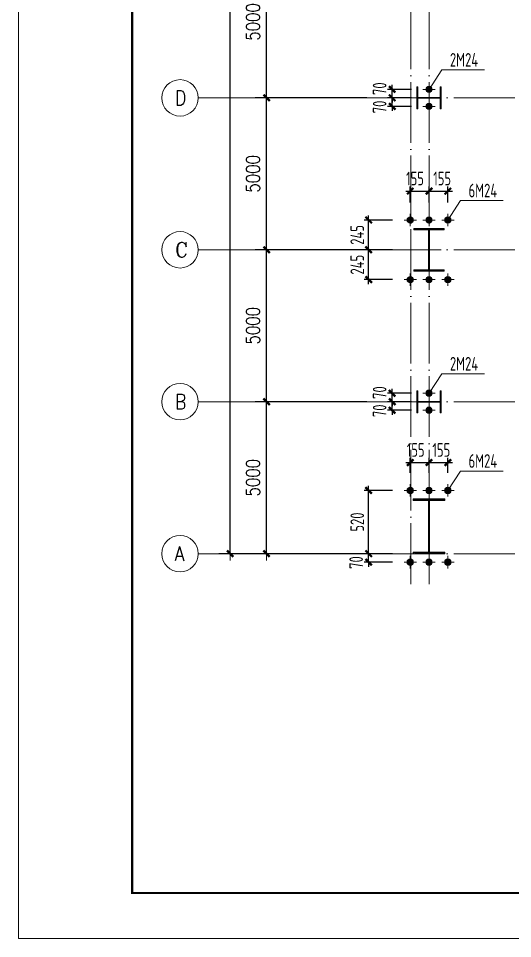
# Model space of a CAD drawing. Header units: millimetres. Extents: x 19781 to 898973, y -947928 to -267362.
# Drawn here: x 292043 to 308317, y -384690 to -354408 of the extents above; entities that cross this region are included whole.
import ezdxf
from ezdxf.enums import TextEntityAlignment as Align

# ---------------------------------------------------------------- set-up
doc = ezdxf.new("R2010")
doc.units = ezdxf.units.MM
doc.header["$LTSCALE"] = 100
doc.linetypes.add('CENTERX2', pattern=[101.599999, 63.5, -12.7, 12.7, -12.7])
doc.linetypes.add('DOTE', pattern=[2.42, 2, -0.2, 0.02, -0.2])
doc.layers.get('0').update_dxf_attribs({"lineweight": 18})
for name, color, linetype, lineweight in [('10', 7, 'Continuous', 18), ('11000', 4, 'Continuous', 18), ('AXIS', 3, 'Continuous', 18), ('AXIS_TEXT', 7, 'Continuous', 18), ('BORDER', 7, 'Continuous', 18), ('DIM', 3, 'Continuous', 18), ('DOTE', 1, 'DOTE', 18), ('数字', 3, 'Continuous', 20), ('轴线', 1, 'CENTERX2', 13), ('钢柱', 4, 'Continuous', 20)]:
    doc.layers.add(name, color=color, linetype=linetype, lineweight=lineweight)
doc.styles.add('_TCH_AXIS', font='complex.shx', dxfattribs={"bigfont": 'gbcbig.shx'})
doc.styles.add('COMPLEX', font='complex.shx', dxfattribs={"bigfont": 'gbcbig.shx'})
doc.styles.add('dim_font', font='simplex.shx', dxfattribs={"width": 0.8, "bigfont": 'gbcbig.shx'})
doc.styles.add('TSSD_REIN', font='tssdeng.shx', dxfattribs={"width": 0.7, "bigfont": 'hztxt.shx'})
doc.dimstyles.new('DIMN150', dxfattribs={"dimscale": 1.5, "dimtxt": 300, "dimasz": 1, "dimexe": 250, "dimexo": 300, "dimgap": 150, "dimtad": 1, "dimdec": 0, "dimzin": 0, "dimdsep": 46, "dimtxsty": 'dim_font', "dimblk": '_CAXARROW', "dimcen": 0.09, "dimdle": 2, "dimclrt": 7, "dimadec": 0, "dimazin": 0, "dimtfac": 1, "dimtdec": 0, "dimtix": 1, "dimtmove": 2, "dimatfit": 3, "dimfxl": 1, "dimtolj": 1, "dimtzin": 0, "dimarcsym": 0})
doc.dimstyles.new('TSSD_100_100', dxfattribs={"dimtxt": 300, "dimasz": 100, "dimexe": 100, "dimexo": 250, "dimgap": 100, "dimtad": 1, "dimdec": 0, "dimzin": 0, "dimdsep": 46, "dimtxsty": 'TSSD_REIN', "dimblk": 'ARCHTICK', "dimcen": 0, "dimdle": 100, "dimclrt": 7, "dimadec": 0, "dimazin": 0, "dimtfac": 1, "dimtdec": 0, "dimtix": 1, "dimtmove": 2, "dimatfit": 3, "dimfxl": 1, "dimtolj": 1, "dimtzin": 0, "dimarcsym": 0})
pattern_1 = [(45, (0, 0), (-28.2842712, 28.2842712), []), (45, (0, 10), (-28.2842712, 28.2842712), [])]

# ---------------------------------------------------------------- blocks, each defined once
blk = doc.blocks.new('_AXISO')
blk.add_circle((0, 0), 0.5)
at = {"layer": 'AXIS_TEXT', "style": 'COMPLEX', "width": 1.04167}
blk.add_attdef('A', (-0.25, -0.28), '', height=0.56, dxfattribs=at)
blk = doc.blocks.new('_DIMX')
blk.add_line((-150, 0), (150, 0))
blk.add_lwpolyline([(-70, -70, 50, 50, 0), (70, 70, 50, 50, 0)], format="xyseb")
blk = doc.blocks.new('*X218')
at = {"layer": 'AXIS', "color": 0, "lineweight": -2, "transparency": 16777216}
for p, q in [((303216, -332023), (298641, -332023)), ((299016, -372021), (299016, -332024)), ((303216, -372023), (298641, -372023))]:
    blk.add_line(p, q, dxfattribs=at)
at = {"layer": 'AXIS', "color": 0, "lineweight": -2, "transparency": 16777216, "xscale": 1.5, "yscale": 1.5, "zscale": 1.5}
for p, rotation in [((299016, -332023), 90), ((299016, -372023), 270)]:
    blk.add_blockref('_DIMX', p, dxfattribs=dict(at, rotation=rotation))
at = {"layer": 'AXIS', "color": 7, "transparency": 16777216, "insert": (298566, -352023), "char_height": 450, "width": 4834.29, "attachment_point": 5, "rotation": 90, "style": 'dim_font'}
blk.add_mtext('40000', dxfattribs=at)
blk = doc.blocks.new('_CAXARROW')
blk.add_hatch(color=0).paths.add_polyline_path([(0, 0), (-1, 0.125), (-1, -0.125)], flags=0)
blk = doc.blocks.new('*X223')
at = {"layer": 'AXIS', "color": 0, "lineweight": -2, "transparency": 16777216}
for p, q in [((303516, -352023), (299841, -352023)), ((300216, -357021), (300216, -352024)), ((303516, -357023), (299841, -357023))]:
    blk.add_line(p, q, dxfattribs=at)
at = {"layer": 'AXIS', "color": 0, "lineweight": -2, "transparency": 16777216, "xscale": 1.5, "yscale": 1.5, "zscale": 1.5}
for p, rotation in [((300216, -352023), 90), ((300216, -357023), 270)]:
    blk.add_blockref('_DIMX', p, dxfattribs=dict(at, rotation=rotation))
at = {"layer": 'AXIS', "color": 7, "transparency": 16777216, "insert": (299766, -354523), "char_height": 450, "width": 3805.71, "attachment_point": 5, "rotation": 90, "style": 'dim_font'}
blk.add_mtext('5000', dxfattribs=at)
blk = doc.blocks.new('*X224')
at = {"layer": 'AXIS', "color": 0, "lineweight": -2, "transparency": 16777216}
for p, q in [((303516, -357023), (299841, -357023)), ((300216, -362021), (300216, -357024)), ((303516, -362023), (299841, -362023))]:
    blk.add_line(p, q, dxfattribs=at)
at = {"layer": 'AXIS', "color": 0, "lineweight": -2, "transparency": 16777216, "xscale": 1.5, "yscale": 1.5, "zscale": 1.5}
for p, rotation in [((300216, -357023), 90), ((300216, -362023), 270)]:
    blk.add_blockref('_DIMX', p, dxfattribs=dict(at, rotation=rotation))
at = {"layer": 'AXIS', "color": 7, "transparency": 16777216, "insert": (299766, -359523), "char_height": 450, "width": 3805.71, "attachment_point": 5, "rotation": 90, "style": 'dim_font'}
blk.add_mtext('5000', dxfattribs=at)
blk = doc.blocks.new('*X225')
at = {"layer": 'AXIS', "color": 0, "lineweight": -2, "transparency": 16777216}
for p, q in [((303516, -362023), (299841, -362023)), ((300216, -367021), (300216, -362024)), ((303516, -367023), (299841, -367023))]:
    blk.add_line(p, q, dxfattribs=at)
at = {"layer": 'AXIS', "color": 0, "lineweight": -2, "transparency": 16777216, "xscale": 1.5, "yscale": 1.5, "zscale": 1.5}
for p, rotation in [((300216, -362023), 90), ((300216, -367023), 270)]:
    blk.add_blockref('_DIMX', p, dxfattribs=dict(at, rotation=rotation))
at = {"layer": 'AXIS', "color": 7, "transparency": 16777216, "insert": (299766, -364523), "char_height": 450, "width": 3805.71, "attachment_point": 5, "rotation": 90, "style": 'dim_font'}
blk.add_mtext('5000', dxfattribs=at)
blk = doc.blocks.new('*X226')
at = {"layer": 'AXIS', "color": 0, "lineweight": -2, "transparency": 16777216}
for p, q in [((303516, -367023), (299841, -367023)), ((300216, -372021), (300216, -367024)), ((303516, -372023), (299841, -372023))]:
    blk.add_line(p, q, dxfattribs=at)
at = {"layer": 'AXIS', "color": 0, "lineweight": -2, "transparency": 16777216, "xscale": 1.5, "yscale": 1.5, "zscale": 1.5}
for p, rotation in [((300216, -367023), 90), ((300216, -372023), 270)]:
    blk.add_blockref('_DIMX', p, dxfattribs=dict(at, rotation=rotation))
at = {"layer": 'AXIS', "color": 7, "transparency": 16777216, "insert": (299766, -369523), "char_height": 450, "width": 3805.71, "attachment_point": 5, "rotation": 90, "style": 'dim_font'}
blk.add_mtext('5000', dxfattribs=at)
blk = doc.blocks.new('_ArchTick_0')
at = {"color": 0, "linetype": 'ByBlock'}
blk.add_lwpolyline([(-0.71, -0.71, 0.5, 0.5, 0), (0.71, 0.71, 0.5, 0.5, 0)], format="xyseb", dxfattribs=at)
blk = doc.blocks.new('*X249')
at = {"layer": 'DIM', "color": 0, "lineweight": -2, "ltscale": 100, "transparency": 16777216}
for p, q in [((304796, -369024), (305716, -369024)), ((304946, -369364), (304946, -368874)), ((305566, -369364), (305566, -368874))]:
    blk.add_line(p, q, dxfattribs=at)
at = {"layer": 'DIM', "color": 0, "lineweight": -2, "ltscale": 100, "transparency": 16777216, "xscale": 150, "yscale": 150, "zscale": 150, "rotation": 180}
blk.add_blockref('_ArchTick_0', (304946, -369024), dxfattribs=at)
at = {"layer": 'DIM', "color": 0, "lineweight": -2, "ltscale": 100, "transparency": 16777216, "xscale": 150, "yscale": 150, "zscale": 150}
blk.add_blockref('_ArchTick_0', (305566, -369024), dxfattribs=at)
at = {"layer": 'DIM', "color": 7, "ltscale": 100, "transparency": 16777216, "insert": (305126, -368611), "char_height": 450, "width": 2295, "attachment_point": 5, "style": 'TSSD_REIN'}
blk.add_mtext('155', dxfattribs=at)
blk = doc.blocks.new('_ARCHTICK')
at = {"color": 0, "linetype": 'ByBlock', "const_width": 0.5}
blk.add_lwpolyline([(-0.5, -0.5), (0.5, 0.5)], dxfattribs=at)
blk = doc.blocks.new('*X250')
at = {"layer": 'DIM', "color": 0, "lineweight": -2, "ltscale": 100, "transparency": 16777216}
for p, q in [((305416, -369024), (306336, -369024)), ((305566, -369364), (305566, -368874)), ((306186, -369364), (306186, -368874))]:
    blk.add_line(p, q, dxfattribs=at)
at = {"layer": 'DIM', "color": 0, "lineweight": -2, "ltscale": 100, "transparency": 16777216, "xscale": 150, "yscale": 150, "zscale": 150, "rotation": 180}
blk.add_blockref('_ArchTick_0', (305566, -369024), dxfattribs=at)
at = {"layer": 'DIM', "color": 0, "lineweight": -2, "ltscale": 100, "transparency": 16777216, "xscale": 150, "yscale": 150, "zscale": 150}
blk.add_blockref('_ArchTick_0', (306186, -369024), dxfattribs=at)
at = {"layer": 'DIM', "color": 7, "ltscale": 100, "transparency": 16777216, "insert": (305969, -368611), "char_height": 450, "width": 2295, "attachment_point": 5, "style": 'TSSD_REIN'}
blk.add_mtext('155', dxfattribs=at)
blk = doc.blocks.new('*X251')
at = {"layer": 'DIM', "color": 0, "lineweight": -2, "ltscale": 100, "transparency": 16777216}
for p, q in [((304367, -369943), (303427, -369943)), ((303577, -372173), (303577, -369793)), ((304367, -372023), (303427, -372023))]:
    blk.add_line(p, q, dxfattribs=at)
at = {"layer": 'DIM', "color": 0, "lineweight": -2, "ltscale": 100, "transparency": 16777216, "xscale": 150, "yscale": 150, "zscale": 150}
for p, rotation in [((303577, -369943), 90), ((303577, -372023), 270)]:
    blk.add_blockref('_ArchTick_0', p, dxfattribs=dict(at, rotation=rotation))
at = {"layer": 'DIM', "color": 7, "ltscale": 100, "transparency": 16777216, "insert": (303202, -370983), "char_height": 450, "width": 2430, "attachment_point": 5, "rotation": 90, "style": 'TSSD_REIN'}
blk.add_mtext('520', dxfattribs=at)
blk = doc.blocks.new('*X252')
at = {"layer": 'DIM', "color": 0, "lineweight": -2, "ltscale": 100, "transparency": 16777216}
for p, q in [((304367, -372023), (303427, -372023)), ((303577, -372023), (303577, -371873)), ((303577, -372303), (303577, -372023)), ((304367, -372303), (303427, -372303)), ((303577, -372303), (303577, -372453))]:
    blk.add_line(p, q, dxfattribs=at)
at = {"layer": 'DIM', "color": 0, "lineweight": -2, "ltscale": 100, "transparency": 16777216, "xscale": 150, "yscale": 150, "zscale": 150}
for p, rotation in [((303577, -372023), 270), ((303577, -372303), 90)]:
    blk.add_blockref('_ArchTick_0', p, dxfattribs=dict(at, rotation=rotation))
at = {"layer": 'DIM', "color": 7, "ltscale": 100, "transparency": 16777216, "insert": (303165, -372315), "char_height": 450, "width": 1530, "attachment_point": 5, "rotation": 90, "style": 'TSSD_REIN'}
blk.add_mtext('70', dxfattribs=at)
blk = doc.blocks.new('*X253')
at = {"layer": 'DIM', "color": 0, "lineweight": -2, "ltscale": 100, "transparency": 16777216}
for p, q in [((304946, -360464), (304946, -359941)), ((305566, -360464), (305566, -359941)), ((304796, -360091), (305716, -360091))]:
    blk.add_line(p, q, dxfattribs=at)
at = {"layer": 'DIM', "color": 0, "lineweight": -2, "ltscale": 100, "transparency": 16777216, "xscale": 150, "yscale": 150, "zscale": 150, "rotation": 180}
blk.add_blockref('_ArchTick_0', (304946, -360091), dxfattribs=at)
at = {"layer": 'DIM', "color": 0, "lineweight": -2, "ltscale": 100, "transparency": 16777216, "xscale": 150, "yscale": 150, "zscale": 150}
blk.add_blockref('_ArchTick_0', (305566, -360091), dxfattribs=at)
at = {"layer": 'DIM', "color": 7, "ltscale": 100, "transparency": 16777216, "insert": (305103, -359678), "char_height": 450, "width": 2295, "attachment_point": 5, "style": 'TSSD_REIN'}
blk.add_mtext('155', dxfattribs=at)
blk = doc.blocks.new('*X254')
at = {"layer": 'DIM', "color": 0, "lineweight": -2, "ltscale": 100, "transparency": 16777216}
for p, q in [((305566, -360464), (305566, -359941)), ((306186, -360464), (306186, -359941)), ((305416, -360091), (306336, -360091))]:
    blk.add_line(p, q, dxfattribs=at)
at = {"layer": 'DIM', "color": 0, "lineweight": -2, "ltscale": 100, "transparency": 16777216, "xscale": 150, "yscale": 150, "zscale": 150, "rotation": 180}
blk.add_blockref('_ArchTick_0', (305566, -360091), dxfattribs=at)
at = {"layer": 'DIM', "color": 0, "lineweight": -2, "ltscale": 100, "transparency": 16777216, "xscale": 150, "yscale": 150, "zscale": 150}
blk.add_blockref('_ArchTick_0', (306186, -360091), dxfattribs=at)
at = {"layer": 'DIM', "color": 7, "ltscale": 100, "transparency": 16777216, "insert": (305996, -359678), "char_height": 450, "width": 2295, "attachment_point": 5, "style": 'TSSD_REIN'}
blk.add_mtext('155', dxfattribs=at)
blk = doc.blocks.new('*X255')
at = {"layer": 'DIM', "color": 0, "lineweight": -2, "ltscale": 100, "transparency": 16777216}
for p, q in [((303577, -363153), (303577, -361873)), ((304367, -362023), (303427, -362023)), ((304367, -363003), (303427, -363003))]:
    blk.add_line(p, q, dxfattribs=at)
at = {"layer": 'DIM', "color": 0, "lineweight": -2, "ltscale": 100, "transparency": 16777216, "xscale": 150, "yscale": 150, "zscale": 150}
for p, rotation in [((303577, -362023), 90), ((303577, -363003), 270)]:
    blk.add_blockref('_ArchTick_0', p, dxfattribs=dict(at, rotation=rotation))
at = {"layer": 'DIM', "color": 7, "ltscale": 100, "transparency": 16777216, "insert": (303202, -362513), "char_height": 450, "width": 2430, "attachment_point": 5, "rotation": 90, "style": 'TSSD_REIN'}
blk.add_mtext('245', dxfattribs=at)
blk = doc.blocks.new('*X256')
at = {"layer": 'DIM', "color": 0, "lineweight": -2, "ltscale": 100, "transparency": 16777216}
for p, q in [((303577, -362173), (303577, -360893)), ((304367, -361043), (303427, -361043)), ((304367, -362023), (303427, -362023))]:
    blk.add_line(p, q, dxfattribs=at)
at = {"layer": 'DIM', "color": 0, "lineweight": -2, "ltscale": 100, "transparency": 16777216, "xscale": 150, "yscale": 150, "zscale": 150}
for p, rotation in [((303577, -361043), 90), ((303577, -362023), 270)]:
    blk.add_blockref('_ArchTick_0', p, dxfattribs=dict(at, rotation=rotation))
at = {"layer": 'DIM', "color": 7, "ltscale": 100, "transparency": 16777216, "insert": (303202, -361533), "char_height": 450, "width": 2430, "attachment_point": 5, "rotation": 90, "style": 'TSSD_REIN'}
blk.add_mtext('245', dxfattribs=at)
blk = doc.blocks.new('*X417')
at = {"layer": 'DIM', "color": 0, "lineweight": -2, "ltscale": 100, "transparency": 16777216}
for p, q in [((304351, -366743), (304351, -366593)), ((304987, -366743), (304201, -366743)), ((304987, -367023), (304201, -367023)), ((304351, -367023), (304351, -366743)), ((304351, -367023), (304351, -367173))]:
    blk.add_line(p, q, dxfattribs=at)
at = {"layer": 'DIM', "color": 0, "lineweight": -2, "ltscale": 100, "transparency": 16777216, "xscale": 150, "yscale": 150, "zscale": 150}
for p, rotation in [((304351, -366743), 270), ((304351, -367023), 90)]:
    blk.add_blockref('_ArchTick_0', p, dxfattribs=dict(at, rotation=rotation))
at = {"layer": 'DIM', "color": 7, "ltscale": 100, "transparency": 16777216, "insert": (303939, -366722), "char_height": 450, "width": 1530, "attachment_point": 5, "rotation": 90, "style": 'TSSD_REIN'}
blk.add_mtext('70', dxfattribs=at)
blk = doc.blocks.new('*X418')
at = {"layer": 'DIM', "color": 0, "lineweight": -2, "ltscale": 100, "transparency": 16777216}
for p, q in [((304987, -367023), (304201, -367023)), ((304351, -367023), (304351, -366873)), ((304351, -367303), (304351, -367023)), ((304987, -367303), (304201, -367303)), ((304351, -367303), (304351, -367453))]:
    blk.add_line(p, q, dxfattribs=at)
at = {"layer": 'DIM', "color": 0, "lineweight": -2, "ltscale": 100, "transparency": 16777216, "xscale": 150, "yscale": 150, "zscale": 150}
for p, rotation in [((304351, -367023), 270), ((304351, -367303), 90)]:
    blk.add_blockref('_ArchTick_0', p, dxfattribs=dict(at, rotation=rotation))
at = {"layer": 'DIM', "color": 7, "ltscale": 100, "transparency": 16777216, "insert": (303939, -367322), "char_height": 450, "width": 1530, "attachment_point": 5, "rotation": 90, "style": 'TSSD_REIN'}
blk.add_mtext('70', dxfattribs=at)
blk = doc.blocks.new('*X419')
at = {"layer": 'DIM', "color": 0, "lineweight": -2, "ltscale": 100, "transparency": 16777216}
for p, q in [((304351, -356743), (304351, -356593)), ((304987, -356743), (304201, -356743)), ((304987, -357023), (304201, -357023)), ((304351, -357023), (304351, -356743)), ((304351, -357023), (304351, -357173))]:
    blk.add_line(p, q, dxfattribs=at)
at = {"layer": 'DIM', "color": 0, "lineweight": -2, "ltscale": 100, "transparency": 16777216, "xscale": 150, "yscale": 150, "zscale": 150}
for p, rotation in [((304351, -356743), 270), ((304351, -357023), 90)]:
    blk.add_blockref('_ArchTick_0', p, dxfattribs=dict(at, rotation=rotation))
at = {"layer": 'DIM', "color": 7, "ltscale": 100, "transparency": 16777216, "insert": (303939, -356722), "char_height": 450, "width": 1530, "attachment_point": 5, "rotation": 90, "style": 'TSSD_REIN'}
blk.add_mtext('70', dxfattribs=at)
blk = doc.blocks.new('*X420')
at = {"layer": 'DIM', "color": 0, "lineweight": -2, "ltscale": 100, "transparency": 16777216}
for p, q in [((304987, -357023), (304201, -357023)), ((304351, -357023), (304351, -356873)), ((304351, -357303), (304351, -357023)), ((304987, -357303), (304201, -357303)), ((304351, -357303), (304351, -357453))]:
    blk.add_line(p, q, dxfattribs=at)
at = {"layer": 'DIM', "color": 0, "lineweight": -2, "ltscale": 100, "transparency": 16777216, "xscale": 150, "yscale": 150, "zscale": 150}
for p, rotation in [((304351, -357023), 270), ((304351, -357303), 90)]:
    blk.add_blockref('_ArchTick_0', p, dxfattribs=dict(at, rotation=rotation))
at = {"layer": 'DIM', "color": 7, "ltscale": 100, "transparency": 16777216, "insert": (303939, -357322), "char_height": 450, "width": 1530, "attachment_point": 5, "rotation": 90, "style": 'TSSD_REIN'}
blk.add_mtext('70', dxfattribs=at)

msp = doc.modelspace()

# ---------------------------------------------------------------- hatches: boundary and pattern name
h = msp.add_hatch(color=256)
edge = h.paths.add_edge_path(flags=0)
edge.add_arc((305566, -356743), 104, 0, 360)
h = msp.add_hatch(color=256)
edge = h.paths.add_edge_path(flags=0)
edge.add_arc((305566, -357303), 104, 0, 360)
h = msp.add_hatch(color=256)
edge = h.paths.add_edge_path(flags=0)
edge.add_arc((304946, -361043), 104, 0, 360)
h = msp.add_hatch(color=256)
edge = h.paths.add_edge_path(flags=0)
edge.add_arc((305566, -361043), 104, 0, 360)
h = msp.add_hatch(color=256)
edge = h.paths.add_edge_path(flags=0)
edge.add_arc((306186, -361043), 104, 0, 360)
h = msp.add_hatch(color=256)
edge = h.paths.add_edge_path(flags=0)
edge.add_arc((304946, -363003), 104, 0, 360)
h = msp.add_hatch(color=256)
edge = h.paths.add_edge_path(flags=0)
edge.add_arc((305566, -363003), 104, 0, 360)
h = msp.add_hatch(color=256)
edge = h.paths.add_edge_path(flags=0)
edge.add_arc((306186, -363003), 104, 0, 360)
h = msp.add_hatch(color=256)
edge = h.paths.add_edge_path(flags=0)
edge.add_arc((305566, -366743), 104, 0, 360)
h = msp.add_hatch(color=256)
edge = h.paths.add_edge_path(flags=0)
edge.add_arc((305566, -367303), 104, 0, 360)
h = msp.add_hatch(color=256)
edge = h.paths.add_edge_path(flags=0)
edge.add_arc((304946, -369943), 104, 0, 360)
h = msp.add_hatch(color=256)
edge = h.paths.add_edge_path(flags=0)
edge.add_arc((305566, -369943), 104, 0, 360)
h = msp.add_hatch(color=256)
edge = h.paths.add_edge_path(flags=0)
edge.add_arc((306186, -369943), 104, 0, 360)
h = msp.add_hatch(color=256)
edge = h.paths.add_edge_path(flags=0)
edge.add_arc((304946, -372303), 104, 0, 360)
h = msp.add_hatch(color=256)
edge = h.paths.add_edge_path(flags=0)
edge.add_arc((305566, -372303), 104, 0, 360)
h = msp.add_hatch(color=256)
edge = h.paths.add_edge_path(flags=0)
edge.add_arc((306186, -372303), 104, 0, 360)
at = {"layer": '10', "ltscale": 100}
h = msp.add_hatch(dxfattribs=at)
h.set_pattern_fill('金属', color=256, style=0, pattern_type=0)
h.set_pattern_definition(pattern_1)
h.paths.add_polyline_path([(305934, -357035), (305934, -357383), (305966, -357383), (305966, -356663), (305934, -356663), (305934, -357011), (305198, -357011), (305198, -356663), (305166, -356663), (305166, -357383), (305198, -357383), (305198, -357035)], flags=0)
h = msp.add_hatch(dxfattribs=at)
h.set_pattern_fill('金属', color=256, style=0, pattern_type=0)
h.set_pattern_definition(pattern_1)
h.paths.add_polyline_path([(305582, -361363), (306066, -361363), (306066, -361323), (305066, -361323), (305066, -361363), (305550, -361363), (305550, -362683), (305066, -362683), (305066, -362723), (306066, -362723), (306066, -362683), (305582, -362683)], flags=0)
h = msp.add_hatch(dxfattribs=at)
h.set_pattern_fill('金属', color=256, style=0, pattern_type=0)
h.set_pattern_definition(pattern_1)
h.paths.add_polyline_path([(305934, -367035), (305934, -367383), (305966, -367383), (305966, -366663), (305934, -366663), (305934, -367011), (305198, -367011), (305198, -366663), (305166, -366663), (305166, -367383), (305198, -367383), (305198, -367035)], flags=0)
h = msp.add_hatch(dxfattribs=at)
h.set_pattern_fill('金属', color=256, style=0, pattern_type=0)
h.set_pattern_definition(pattern_1)
h.paths.add_polyline_path([(305582, -370271), (306086, -370271), (306086, -370223), (305046, -370223), (305046, -370271), (305550, -370271), (305550, -371975), (305046, -371975), (305046, -372023), (306086, -372023), (306086, -371975), (305582, -371975)], flags=0)

# ---------------------------------------------------------------- linework, layer by layer
at = {"layer": '11000'}
for centre in [(305566, -356743), (305566, -357303), (304946, -361043), (305566, -361043), (306186, -361043), (304946, -363003), (305566, -363003), (306186, -363003), (305566, -366743), (305566, -367303), (304946, -369943), (305566, -369943), (306186, -369943), (304946, -372303), (305566, -372303), (306186, -372303)]:
    msp.add_circle(centre, 104, dxfattribs=at)
at = {"layer": 'AXIS'}
for p, q in [((303966, -357023), (297966, -357023)), ((303966, -362023), (297966, -362023)), ((303966, -367023), (297966, -367023)), ((303966, -372023), (297966, -372023))]:
    msp.add_line(p, q, dxfattribs=at)
at = {"layer": 'BORDER'}
msp.add_lwpolyline([(292042.79, -384690.47), (292042.79, -321690.47), (425692.79, -321690.47), (425692.79, -384690.47)], close=True, dxfattribs=at)
msp.add_lwpolyline([(295792.79, -383190.47, 75, 75, 0), (295792.79, -323190.47, 75, 75, 0), (424192.79, -323190.47, 75, 75, 0), (424192.79, -383190.47, 75, 75, 0)], format="xyseb", close=True, dxfattribs=at)
at = {"layer": 'DOTE', "linetype": 'DOTE', "ltscale": 10}
for p, q in [((304966, -373023), (304966, -331023)), ((305566, -373023), (305566, -331023)), ((303966, -357023), (403966, -357023)), ((303966, -362023), (403966, -362023)), ((303966, -367023), (403966, -367023)), ((303966, -372023), (403966, -372023))]:
    msp.add_line(p, q, dxfattribs=at)
at = {"layer": '数字', "ltscale": 100}
for p, q in [((305566, -356743), (305984.43, -356104.58)), ((305984.43, -356104.58), (307391.49, -356104.58)), ((306186, -361043), (306604.43, -360404.58)), ((306604.43, -360404.58), (308011.49, -360404.58)), ((305566, -366743), (305984.43, -366104.58)), ((305984.43, -366104.58), (307391.49, -366104.58)), ((306186, -369943), (306604.43, -369304.58)), ((306604.43, -369304.58), (308011.49, -369304.58))]:
    msp.add_line(p, q, dxfattribs=at)
at = {"layer": '轴线'}
for p, q in [((305566, -356539), (305566, -356947)), ((305770, -356743), (305362, -356743)), ((305770, -357303), (305362, -357303)), ((305566, -357507), (305566, -357099)), ((304946, -360839), (304946, -361247)), ((305566, -360839), (305566, -361247)), ((306186, -360839), (306186, -361247)), ((304742, -361043), (305150, -361043)), ((305770, -361043), (305362, -361043)), ((306390, -361043), (305982, -361043)), ((304742, -363003), (305150, -363003)), ((304946, -363207), (304946, -362799)), ((305770, -363003), (305362, -363003)), ((305566, -363207), (305566, -362799)), ((306390, -363003), (305982, -363003)), ((306186, -363207), (306186, -362799)), ((305566, -366539), (305566, -366947)), ((305770, -366743), (305362, -366743)), ((305770, -367303), (305362, -367303)), ((305566, -367507), (305566, -367099)), ((304946, -369739), (304946, -370147)), ((305566, -369739), (305566, -370147)), ((306186, -369739), (306186, -370147)), ((304742, -369943), (305150, -369943)), ((305770, -369943), (305362, -369943)), ((306390, -369943), (305982, -369943)), ((304946, -372099), (304946, -372507)), ((305566, -372099), (305566, -372507)), ((306186, -372099), (306186, -372507)), ((304742, -372303), (305150, -372303)), ((305770, -372303), (305362, -372303)), ((306390, -372303), (305982, -372303))]:
    msp.add_line(p, q, dxfattribs=at)
at = {"layer": '钢柱', "ltscale": 100}
for points in [[(305934, -357035), (305934, -357383), (305966, -357383), (305966, -356663), (305934, -356663), (305934, -357011), (305198, -357011), (305198, -356663), (305166, -356663), (305166, -357383), (305198, -357383), (305198, -357035)], [(305582, -361363), (306066, -361363), (306066, -361323), (305066, -361323), (305066, -361363), (305550, -361363), (305550, -362683), (305066, -362683), (305066, -362723), (306066, -362723), (306066, -362683), (305582, -362683)], [(305934, -367035), (305934, -367383), (305966, -367383), (305966, -366663), (305934, -366663), (305934, -367011), (305198, -367011), (305198, -366663), (305166, -366663), (305166, -367383), (305198, -367383), (305198, -367035)], [(305582, -370271), (306086, -370271), (306086, -370223), (305046, -370223), (305046, -370271), (305550, -370271), (305550, -371975), (305046, -371975), (305046, -372023), (306086, -372023), (306086, -371975), (305582, -371975)]]:
    msp.add_lwpolyline(points, close=True, dxfattribs=at)

# ---------------------------------------------------------------- block references
at = {"layer": 'AXIS'}
ref = msp.add_blockref('_AXISO', (297366, -357023), dxfattribs=dict(at, xscale=1200, yscale=1200, zscale=1200))
ref.add_attrib('A', 'D', (297201.61, -357269.59), dxfattribs={"layer": 'AXIS_TEXT', "height": 493.19, "style": '_TCH_AXIS', "width": 0.823529})
ref = msp.add_blockref('_AXISO', (297366, -362023), dxfattribs=dict(at, xscale=1200, yscale=1200, zscale=1200))
ref.add_attrib('A', 'C', (297194.31, -362263.37), dxfattribs={"layer": 'AXIS_TEXT', "height": 480.75, "style": '_TCH_AXIS'})
ref = msp.add_blockref('_AXISO', (297366, -367023), dxfattribs=dict(at, xscale=1200, yscale=1200, zscale=1200))
ref.add_attrib('A', 'B', (297201.61, -367269.59), dxfattribs={"layer": 'AXIS_TEXT', "height": 493.19, "style": '_TCH_AXIS', "width": 0.823529})
ref = msp.add_blockref('_AXISO', (297366, -372023), dxfattribs=dict(at, xscale=1200, yscale=1200, zscale=1200))
ref.add_attrib('A', 'A', (297187.43, -372257.37), dxfattribs={"layer": 'AXIS_TEXT', "height": 468.75, "style": '_TCH_AXIS', "width": 0.888889})

# ---------------------------------------------------------------- texts
at = {"layer": '数字', "ltscale": 100, "style": 'TSSD_REIN', "width": 0.7}
for s, p in [('2M24', (306718.36, -355772.88)), ('6M24', (307338.36, -360072.88)), ('2M24', (306718.36, -365772.88)), ('6M24', (307338.36, -368972.88))]:
    msp.add_text(s, height=450, dxfattribs=at).set_placement(p, align=Align.MIDDLE_CENTER)

# ---------------------------------------------------------------- dimensions: what is measured, and where the dimension line sits
at = {"layer": 'AXIS'}
for base, p1, p2, picture, middle in [((299016, -332023), (303666, -372023), (303666, -332023), '*X218', (298566, -352023)), ((300216, -352023), (303966, -357023), (303966, -352023), '*X223', (299766, -354523)), ((300216, -357023), (303966, -362023), (303966, -357023), '*X224', (299766, -359523)), ((300216, -362023), (303966, -367023), (303966, -362023), '*X225', (299766, -364523)), ((300216, -367023), (303966, -372023), (303966, -367023), '*X226', (299766, -369523))]:
    dim = msp.add_linear_dim(base=base, p1=p1, p2=p2, angle=90, dimstyle='DIMN150', override={"dimsah": 1, "dimtzin": 0}, dxfattribs=at)
    dim.commit()
    dim.dimension.update_dxf_attribs({"geometry": picture, "text_midpoint": middle})
at = {"layer": 'DIM', "ltscale": 100}
for base, p1, p2, angle, text, picture, middle in [((304351.25, -356743), (305362, -357023), (305362, -356743), 90, '70', '*X419', (303938.75, -356722.36)), ((304351.25, -357023), (305362, -357303), (305362, -357023), 90, '70', '*X420', (303938.75, -357321.63)), ((305566, -360090.85), (304946, -360839), (305566, -360839), 0, '155', '*X253', (305102.64, -359678.35)), ((306186, -360090.85), (305566, -360839), (306186, -360839), 0, '155', '*X254', (305996.37, -359678.35)), ((304351.25, -366743), (305362, -367023), (305362, -366743), 90, '70', '*X417', (303938.75, -366722.36)), ((304351.25, -367023), (305362, -367303), (305362, -367023), 90, '70', '*X418', (303938.75, -367321.63)), ((305566, -369023.52), (304946, -369739), (305566, -369739), 0, '155', '*X249', (305125.64, -368611.02)), ((306186, -369023.52), (305566, -369739), (306186, -369739), 0, '155', '*X250', (305969.37, -368611.02)), ((303577.18, -372023), (304742, -372303), (304742, -372023), 90, '70', '*X252', (303164.68, -372315))]:
    dim = msp.add_linear_dim(base=base, p1=p1, p2=p2, angle=angle, text=text, dimstyle='TSSD_100_100', override={"dimscale": 1.5, "dimsah": 1}, dxfattribs=at)
    dim.commit()
    dim.dimension.update_dxf_attribs({"geometry": picture, "text_midpoint": middle, "dimtype": 160})
for base, p1, p2, text, picture, middle in [((303577.18, -361043), (304742, -362023), (304742, -361043), '245', '*X256', (303202.18, -361533)), ((303577.18, -362023), (304742, -363003), (304742, -362023), '245', '*X255', (303202.18, -362513)), ((303577.18, -369943), (304742, -372023), (304742, -369943), '520', '*X251', (303202.18, -370983))]:
    dim = msp.add_linear_dim(base=base, p1=p1, p2=p2, angle=90, text=text, dimstyle='TSSD_100_100', override={"dimscale": 1.5, "dimsah": 1}, dxfattribs=at)
    dim.commit()
    dim.dimension.update_dxf_attribs({"geometry": picture, "text_midpoint": middle})

doc.saveas('drawing.dxf')
